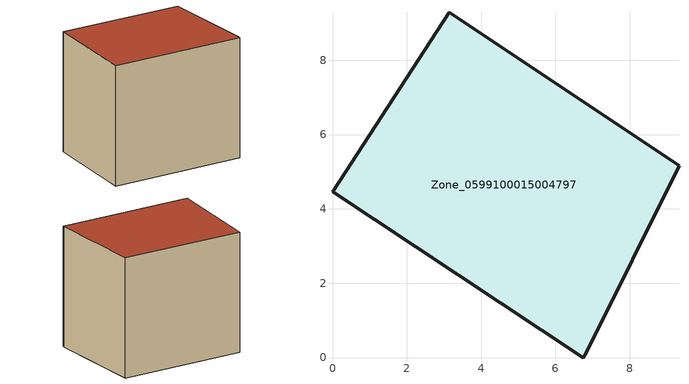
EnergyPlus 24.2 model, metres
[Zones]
Zone_0599100015004797
 floor ground (C_G): 9.32,5.17 6.82,0.11 6.75,0 0,4.46 3.15,9.29 z0.85
 wall outside (C_F): 0,4.46 6.75,0 6.82,0.11 9.32,5.17 3.15,9.29 0,4.46 z0.85:8.19
 roof outside (C_R): 6.82,0.11 9.32,5.17 3.15,9.29 0,4.46 6.75,0 z8.19
[BUILDING]
Pand.0599100015004797: North Axis=0; Terrain=City; Loads Convergence Tolerance Value=0.04; Temperature Convergence Tolerance Value=0.4; Solar Distribution=FullExterior; Maximum Number of Warmup Days=25; Minimum Number of Warmup Days=1
[Site:Location]
Rotterdam.The.Hague.AP_ZH_NLD Design_Conditions: Latitude=51.96; Longitude=4.45; Time Zone=1; Elevation=-4.5
[SITE:GROUNDTEMPERATURE:BUILDINGSURFACE]
18, 18, 18, 18, 18, 18, 18, 18, 18, 18, 18, 18
[MATERIAL] Thermal Absorptance=0.9; Solar Absorptance=0.7; Visible Absorptance=0.7
Name | Roughness | Thickness | Conductivity | Density | Specific Heat
G.TI.1965-1974 | MediumSmooth | 0.15 | 0.882353 | 540 | 1210
F.TI.1965-1974 | Rough | 0.3 | 0.697674 | 1920 | 840
R.TI.1965-1974 | MediumRough | 0.2 | 0.232558 | 1500 | 1000
[CONSTRUCTION]
C_G: G.TI.1965-1974
C_F: F.TI.1965-1974
C_R: R.TI.1965-1974
[ZONE]
Zone_0599100015004797: Type=1; Multiplier=1; Ceiling Height=Autocalculate; Volume=Autocalculate; Floor Area=autocalculate; Part of Total Floor Area=Yes
[ZONEINFILTRATION:DESIGNFLOWRATE]
Infil_Zone_0599100015004797: Zone or ZoneList or Space or SpaceList=Zone_0599100015004797; Schedule=AlwaysOn; Design Flow Rate Calculation Method=Flow/Area; Flow Rate per Floor Area=0.003; Constant Term Coefficient=1; Temperature Term Coefficient=0; Velocity Term Coefficient=0; Velocity Squared Term Coefficient=0
[HVACTEMPLATE:ZONE:IDEALLOADSAIRSYSTEM]
Zone_0599100015004797: Maximum Heating Supply Air Temperature=50; Minimum Cooling Supply Air Temperature=13; Maximum Heating Supply Air Humidity Ratio=0.0156; Minimum Cooling Supply Air Humidity Ratio=0.0077; Heating Limit=NoLimit; Cooling Limit=NoLimit; Dehumidification Control Type=ConstantSensibleHeatRatio; Cooling Sensible Heat Ratio=0.7; Dehumidification Setpoint=60; Humidification Control Type=None; Humidification Setpoint=30; Outdoor Air Method=None; Outdoor Air Flow Rate per Person=0.00944; Outdoor Air Flow Rate per Zone Floor Area=0; Outdoor Air Flow Rate per Zone=0; Demand Controlled Ventilation Type=None; Outdoor Air Economizer Type=NoEconomizer; Heat Recovery Type=None; Sensible Heat Recovery Effectiveness=0.7; Latent Heat Recovery Effectiveness=0.65
[ZONECONTROL:THERMOSTAT]
ThermostatControl_Zone_0599100015004797: Zone or ZoneList=Zone_0599100015004797; Control Type Schedule=DualSetpointControlType; Control 1=Thermostat_Zone_0599100015004797; Temperature Difference Between Cutout And Setpoint=0
[THERMOSTATSETPOINT:DUALSETPOINT]
Thermostat_Zone_0599100015004797: Heating Setpoint Temperature Schedule=HeatingSetpoint_Zone_0599100015004797; Cooling Setpoint Temperature Schedule=CoolingSetpoint_Zone_0599100015004797
[SCHEDULE:COMPACT]
HeatingSetpoint_Zone_0599100015004797: Through: 12/31, For: AllDays, Until: 24:00, 21
CoolingSetpoint_Zone_0599100015004797: Through: 12/31, For: AllDays, Until: 24:00, 24
DualSetpointControlType: Through: 12/31, For: AllDays, Until: 24:00, 4
AlwaysOn: Through: 12/31, For: AllDays, Until: 24:00, 1
